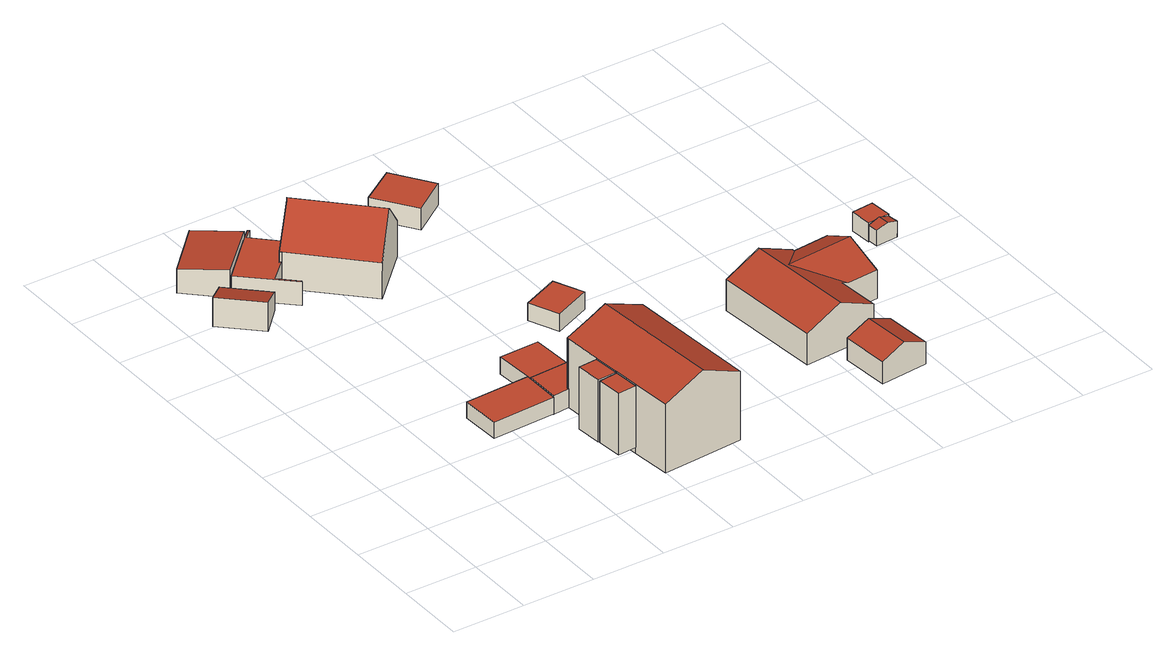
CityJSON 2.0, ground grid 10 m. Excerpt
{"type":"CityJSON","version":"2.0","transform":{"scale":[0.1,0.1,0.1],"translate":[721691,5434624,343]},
"CityObjects":{
"building1":{"type":"Building","attributes":{"Gemeindeschluessel":"09375181","HoeheDach":"350.909","HoeheGrund":"346.780","Methode":"1000","NiedrigsteTraufeDesGebaeudes":"349.409","Geometrietyp2DReferenz":"3000","measuredHeight":4.13,"function":"31001_2000","roofType":"2100"},"geometry":[{"type":"Solid","lod":"2","boundaries":[[[[0,1,2,3]],[[4,1,0,5]],[[6,3,2,7]],[[7,2,1,4]],[[6,7,4,5]],[[5,0,3,6]]]],"semantics":{"surfaces":[{"type":"RoofSurface","Dachneigung":"71.931","Dachorientierung":"43.834","Flaeche":"32.192","Z_MAX":"4.129","Z_MAX_ASL":"350.909","Z_MIN":"2.629","Z_MIN_ASL":"349.409"},{"type":"WallSurface","Flaeche":"15.508","Z_MAX":"4.127","Z_MAX_ASL":"350.907","Z_MIN":"0.000","Z_MIN_ASL":"346.780"},{"type":"WallSurface","Flaeche":"15.537","Z_MAX":"4.129","Z_MAX_ASL":"350.909","Z_MIN":"0.000","Z_MIN_ASL":"346.780"},{"type":"WallSurface","Flaeche":"17.521","Z_MAX":"2.629","Z_MAX_ASL":"349.409","Z_MIN":"0.000","Z_MIN_ASL":"346.780"},{"type":"GroundSurface","Flaeche":"30.604","Z_MAX":"0.000","Z_MAX_ASL":"346.780","Z_MIN":"0.000","Z_MIN_ASL":"346.780"},{"type":"WallSurface","Flaeche":"27.482","Z_MAX":"4.129","Z_MAX_ASL":"350.909","Z_MIN":"0.000","Z_MIN_ASL":"346.780"}],"values":[[0,1,2,3,4,5]]}}]},
"building2":{"type":"Building","attributes":{"Gemeindeschluessel":"09375181","HoeheDach":"348.485","HoeheGrund":"346.160","Methode":"1000","NiedrigsteTraufeDesGebaeudes":"348.485","Geometrietyp2DReferenz":"3000","measuredHeight":2.33,"function":"31001_2000","roofType":"1000","storeysAboveGround":1},"geometry":[{"type":"Solid","lod":"2","boundaries":[[[[8,9,10,11]],[[12,13,11,10]],[[8,11,13,14,15,16]],[[9,8,16,17]],[[10,9,17,18,19,12]],[[18,15,14,19]],[[17,16,15,18]],[[19,14,13,12]]]],"semantics":{"surfaces":[{"type":"WallSurface","Flaeche":"20.930","Z_MAX":"2.325","Z_MAX_ASL":"348.485","Z_MIN":"0.000","Z_MIN_ASL":"346.160"},{"type":"WallSurface","Flaeche":"12.838","Z_MAX":"2.325","Z_MAX_ASL":"348.485","Z_MIN":"0.000","Z_MIN_ASL":"346.160"},{"type":"RoofSurface","Dachneigung":"90.000","Dachorientierung":"-1.000","Flaeche":"49.182","Z_MAX":"2.325","Z_MAX_ASL":"348.485","Z_MIN":"2.325","Z_MIN_ASL":"348.485"},{"type":"WallSurface","Flaeche":"1.304","Z_MAX":"2.325","Z_MAX_ASL":"348.485","Z_MIN":"0.000","Z_MIN_ASL":"346.160"},{"type":"GroundSurface","Flaeche":"49.182","Z_MAX":"0.000","Z_MAX_ASL":"346.160","Z_MIN":"0.000","Z_MIN_ASL":"346.160"},{"type":"WallSurface","Flaeche":"0.302","Z_MAX":"2.325","Z_MAX_ASL":"348.485","Z_MIN":"0.000","Z_MIN_ASL":"346.160"},{"type":"WallSurface","Flaeche":"11.235","Z_MAX":"2.325","Z_MAX_ASL":"348.485","Z_MIN":"0.000","Z_MIN_ASL":"346.160"},{"type":"WallSurface","Flaeche":"20.511","Z_MAX":"2.325","Z_MAX_ASL":"348.485","Z_MIN":"0.000","Z_MIN_ASL":"346.160"}],"values":[[0,1,2,3,4,5,6,7]]}}]},
"building3":{"type":"Building","attributes":{"Gemeindeschluessel":"09375181","HoeheDach":"351.035","HoeheGrund":"347.010","Methode":"2000","NiedrigsteTraufeDesGebaeudes":"350.432","Geometrietyp2DReferenz":"3000","measuredHeight":4.03,"function":"31001_2000","roofType":"1000"},"geometry":[{"type":"Solid","lod":"2","boundaries":[[[[20,21,22,23]],[[22,21,24,25]],[[26,25,24,27]],[[27,24,21,20]],[[23,22,25,26]],[[26,27,20,23]]]],"semantics":{"surfaces":[{"type":"WallSurface","Flaeche":"33.881","Z_MAX":"4.025","Z_MAX_ASL":"351.035","Z_MIN":"0.000","Z_MIN_ASL":"347.010"},{"type":"RoofSurface","Dachneigung":"84.749","Dachorientierung":"315.466","Flaeche":"55.092","Z_MAX":"4.025","Z_MAX_ASL":"351.035","Z_MIN":"3.422","Z_MIN_ASL":"350.432"},{"type":"WallSurface","Flaeche":"28.725","Z_MAX":"3.428","Z_MAX_ASL":"350.438","Z_MIN":"0.000","Z_MIN_ASL":"347.010"},{"type":"WallSurface","Flaeche":"24.448","Z_MAX":"4.025","Z_MAX_ASL":"351.035","Z_MIN":"0.000","Z_MIN_ASL":"347.010"},{"type":"WallSurface","Flaeche":"24.205","Z_MAX":"4.025","Z_MAX_ASL":"351.035","Z_MIN":"0.000","Z_MIN_ASL":"347.010"},{"type":"GroundSurface","Flaeche":"54.861","Z_MAX":"0.000","Z_MAX_ASL":"347.010","Z_MIN":"0.000","Z_MIN_ASL":"347.010"}],"values":[[0,1,2,3,4,5]]}}]},
"building4":{"type":"Building","attributes":{"Gemeindeschluessel":"09375181","HoeheDach":"355.640","HoeheGrund":"346.918","Methode":"2000","NiedrigsteTraufeDesGebaeudes":"355.640","Geometrietyp2DReferenz":"3000","measuredHeight":8.72,"function":"51009_1610","roofType":"1000"},"geometry":[{"type":"Solid","lod":"2","boundaries":[[[[28,29,30,31]],[[32,33,30,29]],[[34,33,32,35]],[[35,32,29,28]],[[31,30,33,34]],[[28,31,34,35]]]],"semantics":{"surfaces":[{"type":"WallSurface","Flaeche":"22.758","Z_MAX":"8.722","Z_MAX_ASL":"355.640","Z_MIN":"0.000","Z_MIN_ASL":"346.918"},{"type":"RoofSurface","Dachneigung":"90.000","Dachorientierung":"-1.000","Flaeche":"9.262","Z_MAX":"8.722","Z_MAX_ASL":"355.640","Z_MIN":"8.722","Z_MIN_ASL":"355.640"},{"type":"WallSurface","Flaeche":"22.664","Z_MAX":"8.722","Z_MAX_ASL":"355.640","Z_MIN":"0.000","Z_MIN_ASL":"346.918"},{"type":"WallSurface","Flaeche":"30.987","Z_MAX":"8.722","Z_MAX_ASL":"355.640","Z_MIN":"0.000","Z_MIN_ASL":"346.918"},{"type":"WallSurface","Flaeche":"31.066","Z_MAX":"8.722","Z_MAX_ASL":"355.640","Z_MIN":"0.000","Z_MIN_ASL":"346.918"},{"type":"GroundSurface","Flaeche":"9.262","Z_MAX":"0.000","Z_MAX_ASL":"346.918","Z_MIN":"0.000","Z_MIN_ASL":"346.918"}],"values":[[0,1,2,3,4,5]]}}]},
"building5":{"type":"Building","attributes":{"Gemeindeschluessel":"09375181","HoeheDach":"350.100","HoeheGrund":"346.780","Methode":"2000","NiedrigsteTraufeDesGebaeudes":"350.100","Geometrietyp2DReferenz":"3000","measuredHeight":3.32,"function":"31001_2000","roofType":"1000"},"geometry":[{"type":"Solid","lod":"2","boundaries":[[[[36,37,38,39]],[[40,41,42,43]],[[43,42,44,45]],[[46,47,48,49]],[[50,39,38,51]],[[36,39,50,52,46,49,53,54,40,43,45]],[[46,52,55,47]],[[49,48,56,53]],[[38,37,44,42,41,57,56,48,47,55,51]],[[54,57,41,40]],[[36,45,44,37]],[[50,51,55,52]],[[54,53,56,57]]]],"semantics":{"surfaces":[{"type":"WallSurface","Flaeche":"0.940","Z_MAX":"3.320","Z_MAX_ASL":"350.100","Z_MIN":"0.000","Z_MIN_ASL":"346.780"},{"type":"WallSurface","Flaeche":"0.965","Z_MAX":"3.320","Z_MAX_ASL":"350.100","Z_MIN":"0.000","Z_MIN_ASL":"346.780"},{"type":"WallSurface","Flaeche":"12.014","Z_MAX":"3.320","Z_MAX_ASL":"350.100","Z_MIN":"0.000","Z_MIN_ASL":"346.780"},{"type":"WallSurface","Flaeche":"0.944","Z_MAX":"3.320","Z_MAX_ASL":"350.100","Z_MIN":"0.000","Z_MIN_ASL":"346.780"},{"type":"WallSurface","Flaeche":"28.131","Z_MAX":"3.320","Z_MAX_ASL":"350.100","Z_MIN":"0.000","Z_MIN_ASL":"346.780"},{"type":"GroundSurface","Flaeche":"44.742","Z_MAX":"0.000","Z_MAX_ASL":"346.780","Z_MIN":"0.000","Z_MIN_ASL":"346.780"},{"type":"WallSurface","Flaeche":"5.433","Z_MAX":"3.320","Z_MAX_ASL":"350.100","Z_MIN":"0.000","Z_MIN_ASL":"346.780"},{"type":"WallSurface","Flaeche":"4.984","Z_MAX":"3.320","Z_MAX_ASL":"350.100","Z_MIN":"0.000","Z_MIN_ASL":"346.780"},{"type":"RoofSurface","Dachneigung":"90.000","Dachorientierung":"-1.000","Flaeche":"44.742","Z_MAX":"3.320","Z_MAX_ASL":"350.100","Z_MIN":"3.320","Z_MIN_ASL":"350.100"},{"type":"WallSurface","Flaeche":"14.783","Z_MAX":"3.320","Z_MAX_ASL":"350.100","Z_MIN":"0.000","Z_MIN_ASL":"346.780"},{"type":"WallSurface","Flaeche":"10.615","Z_MAX":"3.320","Z_MAX_ASL":"350.100","Z_MIN":"0.000","Z_MIN_ASL":"346.780"},{"type":"WallSurface","Flaeche":"27.965","Z_MAX":"3.320","Z_MAX_ASL":"350.100","Z_MIN":"0.000","Z_MIN_ASL":"346.780"},{"type":"WallSurface","Flaeche":"15.656","Z_MAX":"3.320","Z_MAX_ASL":"350.100","Z_MIN":"0.000","Z_MIN_ASL":"346.780"}],"values":[[0,1,2,3,4,5,6,7,8,9,10,11,12]]}}]},
"building6":{"type":"Building","attributes":{"Gemeindeschluessel":"09375181","HoeheDach":"355.643","HoeheGrund":"346.761","Methode":"2000","NiedrigsteTraufeDesGebaeudes":"355.643","Geometrietyp2DReferenz":"3000","measuredHeight":8.88,"function":"51009_1610","roofType":"1000"},"geometry":[{"type":"Solid","lod":"2","boundaries":[[[[58,59,60,61]],[[61,60,62,63]],[[64,65,59,58]],[[61,63,64,58]],[[59,65,62,60]],[[63,62,65,64]]]],"semantics":{"surfaces":[{"type":"WallSurface","Flaeche":"31.548","Z_MAX":"8.882","Z_MAX_ASL":"355.643","Z_MIN":"0.000","Z_MIN_ASL":"346.761"},{"type":"WallSurface","Flaeche":"23.176","Z_MAX":"8.882","Z_MAX_ASL":"355.643","Z_MIN":"0.000","Z_MIN_ASL":"346.761"},{"type":"GroundSurface","Flaeche":"9.268","Z_MAX":"0.000","Z_MAX_ASL":"346.761","Z_MIN":"0.000","Z_MIN_ASL":"346.761"},{"type":"RoofSurface","Dachneigung":"90.000","Dachorientierung":"-1.000","Flaeche":"9.268","Z_MAX":"8.882","Z_MAX_ASL":"355.643","Z_MIN":"8.882","Z_MIN_ASL":"355.643"}],"values":[[0,1,1,2,3,0]]}}]},
"building7":{"type":"Building","attributes":{"Gemeindeschluessel":"09375181","HoeheDach":"348.733","HoeheGrund":"346.140","Methode":"1000","NiedrigsteTraufeDesGebaeudes":"348.733","Geometrietyp2DReferenz":"3000","measuredHeight":2.59,"function":"31001_2000","roofType":"1000","storeysAboveGround":1},"geometry":[{"type":"Solid","lod":"2","boundaries":[[[[66,67,68,69]],[[70,71,72,73]],[[74,70,73,66,69,75]],[[70,74,76,71]],[[76,77,68,67,72,71]],[[74,75,77,76]],[[66,73,72,67]],[[75,69,68,77]]]],"semantics":{"surfaces":[{"type":"WallSurface","Flaeche":"14.446","Z_MAX":"2.593","Z_MAX_ASL":"348.733","Z_MIN":"0.000","Z_MIN_ASL":"346.140"},{"type":"WallSurface","Flaeche":"5.890","Z_MAX":"2.593","Z_MAX_ASL":"348.733","Z_MIN":"0.000","Z_MIN_ASL":"346.140"},{"type":"GroundSurface","Flaeche":"25.669","Z_MAX":"0.000","Z_MAX_ASL":"346.140","Z_MIN":"0.000","Z_MIN_ASL":"346.140"},{"type":"WallSurface","Flaeche":"0.806","Z_MAX":"2.593","Z_MAX_ASL":"348.733","Z_MIN":"0.000","Z_MIN_ASL":"346.140"},{"type":"RoofSurface","Dachneigung":"90.000","Dachorientierung":"-1.000","Flaeche":"25.669","Z_MAX":"2.593","Z_MAX_ASL":"348.733","Z_MIN":"2.593","Z_MIN_ASL":"348.733"},{"type":"WallSurface","Flaeche":"9.006","Z_MAX":"2.593","Z_MAX_ASL":"348.733","Z_MIN":"0.000","Z_MIN_ASL":"346.140"},{"type":"WallSurface","Flaeche":"12.530","Z_MAX":"2.593","Z_MAX_ASL":"348.733","Z_MIN":"0.000","Z_MIN_ASL":"346.140"},{"type":"WallSurface","Flaeche":"11.178","Z_MAX":"2.593","Z_MAX_ASL":"348.733","Z_MIN":"0.000","Z_MIN_ASL":"346.140"}],"values":[[0,1,2,3,4,5,6,7]]}}]},
"building8":{"type":"Building","attributes":{"Gemeindeschluessel":"09375181","HoeheDach":"348.474","HoeheGrund":"346.080","Methode":"1000","NiedrigsteTraufeDesGebaeudes":"348.474","Geometrietyp2DReferenz":"3000","measuredHeight":2.39,"function":"31001_2000","roofType":"1000","storeysAboveGround":1},"geometry":[{"type":"Solid","lod":"2","boundaries":[[[[69,78,16,66]],[[79,8,80,81]],[[66,79,81,82,69]],[[78,83,80,8,16]],[[82,83,78,69]],[[81,80,83,82]],[[66,16,8,79]]]],"semantics":{"surfaces":[{"type":"WallSurface","Flaeche":"13.338","Z_MAX":"2.394","Z_MAX_ASL":"348.474","Z_MIN":"0.000","Z_MIN_ASL":"346.080"},{"type":"WallSurface","Flaeche":"12.715","Z_MAX":"2.394","Z_MAX_ASL":"348.474","Z_MIN":"0.000","Z_MIN_ASL":"346.080"},{"type":"GroundSurface","Flaeche":"32.562","Z_MAX":"0.000","Z_MAX_ASL":"346.080","Z_MIN":"0.000","Z_MIN_ASL":"346.080"},{"type":"RoofSurface","Dachneigung":"90.000","Dachorientierung":"-1.000","Flaeche":"32.562","Z_MAX":"2.394","Z_MAX_ASL":"348.474","Z_MIN":"2.394","Z_MIN_ASL":"348.474"},{"type":"WallSurface","Flaeche":"14.105","Z_MAX":"2.394","Z_MAX_ASL":"348.474","Z_MIN":"0.000","Z_MIN_ASL":"346.080"},{"type":"WallSurface","Flaeche":"13.218","Z_MAX":"2.394","Z_MAX_ASL":"348.474","Z_MIN":"0.000","Z_MIN_ASL":"346.080"},{"type":"WallSurface","Flaeche":"1.343","Z_MAX":"2.394","Z_MAX_ASL":"348.474","Z_MIN":"0.000","Z_MIN_ASL":"346.080"}],"values":[[0,1,2,3,4,5,6]]}}]},
"building9":{"type":"Building","attributes":{"Gemeindeschluessel":"09375181","HoeheDach":"358.304","HoeheGrund":"346.050","Methode":"1000","NiedrigsteTraufeDesGebaeudes":"355.767","Geometrietyp2DReferenz":"3000","measuredHeight":12.25,"function":"31001_1000","roofType":"3100","storeysAboveGround":3},"address":[{"Country":"Germany","Locality":"Pettendorf","ThoroughfareName":"Am Hüpberg 2"}],"geometry":[{"type":"Solid","lod":"2","boundaries":[[[[75,84,85,86]],[[87,88,89,90,91,92]],[[92,91,93,94]],[[95,96,97,98]],[[74,99,84,75]],[[87,92,94,95,98,100,70,74,75,86,101,102,88]],[[94,93,96,95]],[[100,103,104,70]],[[86,85,105,101]],[[89,106,105,85,90]],[[104,103,97,96,93,91,90,85,84,99]],[[102,106,89,88]],[[98,97,103,100]],[[70,104,99,74]],[[101,105,106,102]]]],"semantics":{"surfaces":[{"type":"WallSurface","Flaeche":"26.479","Z_MAX":"12.252","Z_MAX_ASL":"358.302","Z_MIN":"0.000","Z_MIN_ASL":"346.050"},{"type":"WallSurface","Flaeche":"125.315","Z_MAX":"12.254","Z_MAX_ASL":"358.304","Z_MIN":"0.000","Z_MIN_ASL":"346.050"},{"type":"WallSurface","Flaeche":"53.501","Z_MAX":"9.736","Z_MAX_ASL":"355.786","Z_MIN":"0.000","Z_MIN_ASL":"346.050"},{"type":"WallSurface","Flaeche":"2.819","Z_MAX":"9.728","Z_MAX_ASL":"355.778","Z_MIN":"0.000","Z_MIN_ASL":"346.050"},{"type":"WallSurface","Flaeche":"36.420","Z_MAX":"11.255","Z_MAX_ASL":"357.305","Z_MIN":"0.000","Z_MIN_ASL":"346.050"},{"type":"GroundSurface","Flaeche":"210.318","Z_MAX":"0.000","Z_MAX_ASL":"346.050","Z_MIN":"0.000","Z_MIN_ASL":"346.050"},{"type":"WallSurface","Flaeche":"34.573","Z_MAX":"9.729","Z_MAX_ASL":"355.779","Z_MIN":"0.000","Z_MIN_ASL":"346.050"},{"type":"WallSurface","Flaeche":"50.513","Z_MAX":"9.725","Z_MAX_ASL":"355.775","Z_MIN":"0.000","Z_MIN_ASL":"346.050"},{"type":"WallSurface","Flaeche":"62.810","Z_MAX":"12.252","Z_MAX_ASL":"358.302","Z_MIN":"0.000","Z_MIN_ASL":"346.050"},{"type":"RoofSurface","Dachneigung":"66.136","Dachorientierung":"85.382","Flaeche":"115.117","Z_MAX":"12.254","Z_MAX_ASL":"358.304","Z_MIN":"9.723","Z_MIN_ASL":"355.773"},{"type":"RoofSurface","Dachneigung":"66.127","Dachorientierung":"265.394","Flaeche":"114.874","Z_MAX":"12.254","Z_MAX_ASL":"358.304","Z_MIN":"9.717","Z_MIN_ASL":"355.767"},{"type":"WallSurface","Flaeche":"89.551","Z_MAX":"9.725","Z_MAX_ASL":"355.775","Z_MIN":"0.000","Z_MIN_ASL":"346.050"},{"type":"WallSurface","Flaeche":"34.567","Z_MAX":"9.728","Z_MAX_ASL":"355.778","Z_MIN":"0.000","Z_MIN_ASL":"346.050"},{"type":"WallSurface","Flaeche":"3.020","Z_MAX":"9.718","Z_MAX_ASL":"355.768","Z_MIN":"0.000","Z_MIN_ASL":"346.050"},{"type":"WallSurface","Flaeche":"89.560","Z_MAX":"9.725","Z_MAX_ASL":"355.775","Z_MIN":"0.000","Z_MIN_ASL":"346.050"}],"values":[[0,1,2,3,4,5,6,7,8,9,10,11,12,13,14]]}}]},
"building10":{"type":"Building","attributes":{"Gemeindeschluessel":"09375181","HoeheDach":"356.176","HoeheGrund":"346.370","Methode":"1000","NiedrigsteTraufeDesGebaeudes":"351.513","Geometrietyp2DReferenz":"3000","measuredHeight":9.81,"function":"31001_1000","roofType":"3100"},"address":[{"Country":"Germany","Locality":"Pettendorf","ThoroughfareName":"Am Hüpberg 4"}],"geometry":[{"type":"Solid","lod":"2","boundaries":[[[[107,108,109,110]],[[110,109,111,112,113]],[[114,115,112,111]],[[116,117,114,111,109,108]],[[118,116,108,107]],[[113,112,115,119]],[[120,117,116,118]],[[119,115,114,117,120]],[[110,113,119,120,118,107]]]],"semantics":{"surfaces":[{"type":"WallSurface","Flaeche":"32.890","Z_MAX":"9.619","Z_MAX_ASL":"355.989","Z_MIN":"0.000","Z_MIN_ASL":"346.370"},{"type":"WallSurface","Flaeche":"36.553","Z_MAX":"9.806","Z_MAX_ASL":"356.176","Z_MIN":"0.000","Z_MIN_ASL":"346.370"},{"type":"RoofSurface","Dachneigung":"44.915","Dachorientierung":"45.364","Flaeche":"81.213","Z_MAX":"9.806","Z_MAX_ASL":"356.176","Z_MIN":"5.143","Z_MIN_ASL":"351.513"},{"type":"RoofSurface","Dachneigung":"44.920","Dachorientierung":"225.368","Flaeche":"81.179","Z_MAX":"9.806","Z_MAX_ASL":"356.176","Z_MIN":"5.154","Z_MIN_ASL":"351.524"},{"type":"WallSurface","Flaeche":"1.499","Z_MAX":"5.160","Z_MAX_ASL":"351.530","Z_MIN":"0.000","Z_MIN_ASL":"346.370"},{"type":"WallSurface","Flaeche":"63.686","Z_MAX":"5.164","Z_MAX_ASL":"351.534","Z_MIN":"0.000","Z_MIN_ASL":"346.370"},{"type":"WallSurface","Flaeche":"62.259","Z_MAX":"5.160","Z_MAX_ASL":"351.530","Z_MIN":"0.000","Z_MIN_ASL":"346.370"},{"type":"WallSurface","Flaeche":"69.345","Z_MAX":"9.806","Z_MAX_ASL":"356.176","Z_MIN":"0.000","Z_MIN_ASL":"346.370"},{"type":"GroundSurface","Flaeche":"114.665","Z_MAX":"0.000","Z_MAX_ASL":"346.370","Z_MIN":"0.000","Z_MIN_ASL":"346.370"}],"values":[[0,1,2,3,4,5,6,7,8]]}}]},
"building11":{"type":"Building","attributes":{"Gemeindeschluessel":"09375181","HoeheDach":"348.325","HoeheGrund":"345.820","Methode":"1000","NiedrigsteTraufeDesGebaeudes":"348.325","Geometrietyp2DReferenz":"3000","measuredHeight":2.5,"function":"51009_1610","roofType":"1000"},"geometry":[{"type":"Solid","lod":"2","boundaries":[[[[121,122,123,124]],[[125,126,127,128]],[[124,125,128,121]],[[124,123,126,125]],[[128,127,122,121]],[[122,127,126,123]]]],"semantics":{"surfaces":[{"type":"WallSurface","Flaeche":"11.122","Z_MAX":"2.505","Z_MAX_ASL":"348.325","Z_MIN":"0.000","Z_MIN_ASL":"345.820"},{"type":"WallSurface","Flaeche":"11.050","Z_MAX":"2.505","Z_MAX_ASL":"348.325","Z_MIN":"0.000","Z_MIN_ASL":"345.820"},{"type":"GroundSurface","Flaeche":"24.542","Z_MAX":"0.000","Z_MAX_ASL":"345.820","Z_MIN":"0.000","Z_MIN_ASL":"345.820"},{"type":"WallSurface","Flaeche":"13.877","Z_MAX":"2.505","Z_MAX_ASL":"348.325","Z_MIN":"0.000","Z_MIN_ASL":"345.820"},{"type":"WallSurface","Flaeche":"13.906","Z_MAX":"2.505","Z_MAX_ASL":"348.325","Z_MIN":"0.000","Z_MIN_ASL":"345.820"},{"type":"RoofSurface","Dachneigung":"90.000","Dachorientierung":"-1.000","Flaeche":"24.542","Z_MAX":"2.505","Z_MAX_ASL":"348.325","Z_MIN":"2.505","Z_MIN_ASL":"348.325"}],"values":[[0,1,2,3,4,5]]}}]},
"building12":{"type":"Building","attributes":{"Gemeindeschluessel":"09375181","HoeheDach":"348.843","HoeheGrund":"345.770","Methode":"1000","NiedrigsteTraufeDesGebaeudes":"348.843","Geometrietyp2DReferenz":"3000","measuredHeight":3.07,"function":"51009_1610","roofType":"1000"},"geometry":[{"type":"Solid","lod":"2","boundaries":[[[[129,130,131,132]],[[133,134,135,136]],[[135,134,131,130]],[[136,135,130,129]],[[129,132,133,136]],[[132,131,134,133]]]],"semantics":{"surfaces":[{"type":"WallSurface","Flaeche":"17.558","Z_MAX":"3.073","Z_MAX_ASL":"348.843","Z_MIN":"0.000","Z_MIN_ASL":"345.770"},{"type":"WallSurface","Flaeche":"17.548","Z_MAX":"3.073","Z_MAX_ASL":"348.843","Z_MIN":"0.000","Z_MIN_ASL":"345.770"},{"type":"RoofSurface","Dachneigung":"90.000","Dachorientierung":"-1.000","Flaeche":"37.739","Z_MAX":"3.073","Z_MAX_ASL":"348.843","Z_MIN":"3.073","Z_MIN_ASL":"348.843"},{"type":"WallSurface","Flaeche":"20.323","Z_MAX":"3.073","Z_MAX_ASL":"348.843","Z_MIN":"0.000","Z_MIN_ASL":"345.770"},{"type":"GroundSurface","Flaeche":"37.739","Z_MAX":"0.000","Z_MAX_ASL":"345.770","Z_MIN":"0.000","Z_MIN_ASL":"345.770"},{"type":"WallSurface","Flaeche":"20.283","Z_MAX":"3.073","Z_MAX_ASL":"348.843","Z_MIN":"0.000","Z_MIN_ASL":"345.770"}],"values":[[0,1,2,3,4,5]]}}]},
"building13":{"type":"Building","attributes":{"Gemeindeschluessel":"09375181","HoeheDach":"350.506","HoeheGrund":"346.030","Methode":"1000","NiedrigsteTraufeDesGebaeudes":"349.066","Geometrietyp2DReferenz":"3000","measuredHeight":4.48,"function":"31001_2000","roofType":"3100"},"geometry":[{"type":"Solid","lod":"2","boundaries":[[[[137,138,139,140]],[[141,140,139,142,143]],[[138,144,142,139]],[[141,143,145,146]],[[145,144,138,137,146]],[[146,137,140,141]],[[143,142,144,145]]]],"semantics":{"surfaces":[{"type":"RoofSurface","Dachneigung":"66.337","Dachorientierung":"264.598","Flaeche":"23.533","Z_MAX":"4.476","Z_MAX_ASL":"350.506","Z_MIN":"3.036","Z_MIN_ASL":"349.066"},{"type":"WallSurface","Flaeche":"24.686","Z_MAX":"4.476","Z_MAX_ASL":"350.506","Z_MIN":"0.000","Z_MIN_ASL":"346.030"},{"type":"RoofSurface","Dachneigung":"66.337","Dachorientierung":"84.598","Flaeche":"23.533","Z_MAX":"4.476","Z_MAX_ASL":"350.506","Z_MIN":"3.036","Z_MIN_ASL":"349.066"},{"type":"GroundSurface","Flaeche":"43.109","Z_MAX":"0.000","Z_MAX_ASL":"346.030","Z_MIN":"0.000","Z_MIN_ASL":"346.030"},{"type":"WallSurface","Flaeche":"19.914","Z_MAX":"3.036","Z_MAX_ASL":"349.066","Z_MIN":"0.000","Z_MIN_ASL":"346.030"}],"values":[[0,1,2,3,1,4,4]]}}]},
"building14":{"type":"Building","attributes":{"Gemeindeschluessel":"09375181","HoeheDach":"351.960","HoeheGrund":"345.310","Methode":"2000","NiedrigsteTraufeDesGebaeudes":"349.302","Geometrietyp2DReferenz":"3000","measuredHeight":6.65,"function":"31001_1000","roofType":"3100"},"address":[{"Country":"Germany","Locality":"Pettendorf","ThoroughfareName":"Am Hüpberg 5"}],"geometry":[{"type":"Solid","lod":"2","boundaries":[[[[147,148,149,150,151]],[[152,153,154,155,156,157,148,147]],[[149,148,157,158,159]],[[160,161,156,155,162]],[[163,164,152,147,151]],[[154,153,165,166,167]],[[162,155,154,167]],[[166,160,162,167]],[[168,163,151,150]],[[166,165,164,163,168,159,158,161,160]],[[156,161,158,157]],[[164,165,153,152]],[[168,150,149,159]]]],"semantics":{"surfaces":[{"type":"WallSurface","Flaeche":"47.200","Z_MAX":"6.270","Z_MAX_ASL":"351.580","Z_MIN":"0.000","Z_MIN_ASL":"345.310"},{"type":"GroundSurface","Flaeche":"201.972","Z_MAX":"0.000","Z_MAX_ASL":"345.310","Z_MIN":"0.000","Z_MIN_ASL":"345.310"},{"type":"WallSurface","Flaeche":"22.730","Z_MAX":"4.397","Z_MAX_ASL":"349.707","Z_MIN":"0.000","Z_MIN_ASL":"345.310"},{"type":"WallSurface","Flaeche":"56.236","Z_MAX":"6.650","Z_MAX_ASL":"351.960","Z_MIN":"0.000","Z_MIN_ASL":"345.310"},{"type":"WallSurface","Flaeche":"21.184","Z_MAX":"4.398","Z_MAX_ASL":"349.708","Z_MIN":"0.000","Z_MIN_ASL":"345.310"},{"type":"WallSurface","Flaeche":"56.271","Z_MAX":"6.650","Z_MAX_ASL":"351.960","Z_MIN":"0.000","Z_MIN_ASL":"345.310"},{"type":"WallSurface","Flaeche":"66.729","Z_MAX":"4.399","Z_MAX_ASL":"349.709","Z_MIN":"0.000","Z_MIN_ASL":"345.310"},{"type":"RoofSurface","Dachneigung":"66.134","Dachorientierung":"264.939","Flaeche":"84.392","Z_MAX":"6.650","Z_MAX_ASL":"351.960","Z_MIN":"4.399","Z_MIN_ASL":"349.709"},{"type":"RoofSurface","Dachneigung":"65.044","Dachorientierung":"174.847","Flaeche":"37.289","Z_MAX":"6.270","Z_MAX_ASL":"351.580","Z_MIN":"3.992","Z_MIN_ASL":"349.302"},{"type":"RoofSurface","Dachneigung":"66.126","Dachorientierung":"84.939","Flaeche":"66.271","Z_MAX":"6.650","Z_MAX_ASL":"351.960","Z_MIN":"3.998","Z_MIN_ASL":"349.308"},{"type":"WallSurface","Flaeche":"1.058","Z_MAX":"4.397","Z_MAX_ASL":"349.707","Z_MIN":"0.000","Z_MIN_ASL":"345.310"},{"type":"WallSurface","Flaeche":"25.830","Z_MAX":"4.398","Z_MAX_ASL":"349.708","Z_MIN":"0.000","Z_MIN_ASL":"345.310"},{"type":"RoofSurface","Dachneigung":"65.047","Dachorientierung":"354.842","Flaeche":"33.515","Z_MAX":"6.270","Z_MAX_ASL":"351.580","Z_MIN":"4.329","Z_MIN_ASL":"349.639"}],"values":[[0,1,2,3,4,5,6,7,8,9,10,11,12]]}}]},
"building15":{"type":"Building","attributes":{"Gemeindeschluessel":"09375181","HoeheDach":"346.486","HoeheGrund":"343.783","Methode":"2000","NiedrigsteTraufeDesGebaeudes":"346.032","Geometrietyp2DReferenz":"3000","measuredHeight":2.7,"function":"51009_1610","roofType":"3100"},"geometry":[{"type":"Solid","lod":"2","boundaries":[[[[169,170,171,172]],[[173,169,172,174]],[[170,175,176,171]],[[177,176,175,178]],[[174,172,171,176,177]],[[178,175,170,169,173]],[[174,177,178,173]]]],"semantics":{"surfaces":[{"type":"RoofSurface","Dachneigung":"73.453","Dachorientierung":"263.901","Flaeche":"2.401","Z_MAX":"2.703","Z_MAX_ASL":"346.486","Z_MIN":"2.249","Z_MIN_ASL":"346.032"},{"type":"WallSurface","Flaeche":"3.393","Z_MAX":"2.249","Z_MAX_ASL":"346.032","Z_MIN":"0.000","Z_MIN_ASL":"343.783"},{"type":"RoofSurface","Dachneigung":"73.455","Dachorientierung":"83.881","Flaeche":"2.393","Z_MAX":"2.703","Z_MAX_ASL":"346.486","Z_MIN":"2.249","Z_MIN_ASL":"346.032"},{"type":"WallSurface","Flaeche":"3.370","Z_MAX":"2.249","Z_MAX_ASL":"346.032","Z_MIN":"0.000","Z_MIN_ASL":"343.783"},{"type":"WallSurface","Flaeche":"7.566","Z_MAX":"2.703","Z_MAX_ASL":"346.486","Z_MIN":"0.000","Z_MIN_ASL":"343.783"},{"type":"WallSurface","Flaeche":"7.569","Z_MAX":"2.703","Z_MAX_ASL":"346.486","Z_MIN":"0.000","Z_MIN_ASL":"343.783"},{"type":"GroundSurface","Flaeche":"4.595","Z_MAX":"0.000","Z_MAX_ASL":"343.783","Z_MIN":"0.000","Z_MIN_ASL":"343.783"}],"values":[[0,1,2,3,4,5,6]]}}]},
"building16":{"type":"Building","attributes":{"Gemeindeschluessel":"09375181","HoeheDach":"346.278","HoeheGrund":"343.620","Methode":"3100","NiedrigsteTraufeDesGebaeudes":"346.278","Geometrietyp2DReferenz":"3000","measuredHeight":2.66,"function":"31001_2000","roofType":"1000"},"geometry":[{"type":"Solid","lod":"2","boundaries":[[[[179,180,181,182]],[[183,184,185,186]],[[185,184,181,180]],[[183,186,179,182]],[[186,185,180,179]],[[184,183,182,181]]]],"semantics":{"surfaces":[{"type":"GroundSurface","Flaeche":"9.363","Z_MAX":"0.000","Z_MAX_ASL":"343.620","Z_MIN":"0.000","Z_MIN_ASL":"343.620"},{"type":"RoofSurface","Dachneigung":"90.000","Dachorientierung":"-1.000","Flaeche":"9.363","Z_MAX":"2.658","Z_MAX_ASL":"346.278","Z_MIN":"2.658","Z_MIN_ASL":"346.278"},{"type":"WallSurface","Flaeche":"8.152","Z_MAX":"2.658","Z_MAX_ASL":"346.278","Z_MIN":"0.000","Z_MIN_ASL":"343.620"},{"type":"WallSurface","Flaeche":"8.125","Z_MAX":"2.658","Z_MAX_ASL":"346.278","Z_MIN":"0.000","Z_MIN_ASL":"343.620"},{"type":"WallSurface","Flaeche":"8.128","Z_MAX":"2.658","Z_MAX_ASL":"346.278","Z_MIN":"0.000","Z_MIN_ASL":"343.620"}],"values":[[0,1,2,3,4,4]]}}]}
},
"vertices":[
[56,516,79],[88,549,64],[40,595,64],[8,562,79],[88,549,38],[56,516,38],[8,562,38],[40,595,38],
[240,242,55],[240,242,32],[150,238,32],[150,238,55],[152,183,32],[152,183,55],[240,187,55],[240,188,55],[240,236,55],[240,236,32],[240,188,32],[240,187,32],
[118,657,40],[118,657,80],[58,598,80],[58,598,40],[71,703,74],[12,643,74],[12,643,40],[71,703,40],
[244,97,39],[244,97,126],[270,100,126],[270,100,39],[247,62,126],[273,64,126],[273,64,39],[247,62,39],
[122,542,38],[122,542,71],[121,540,71],[121,540,38],[123,591,38],[123,591,71],[125,589,71],[125,589,38],[99,564,71],[99,564,38],[130,668,38],[130,668,71],[132,666,71],[132,666,38],[59,598,38],[59,598,71],[118,657,38],[121,656,38],[155,622,38],[118,657,71],[121,656,71],[155,622,71],
[244,100,38],[244,100,126],[241,136,126],[241,136,38],[267,138,126],[267,138,38],[270,102,38],[270,102,126],
[240,236,31],[240,236,57],[295,239,57],[295,239,31],[263,190,31],[263,190,57],[240,188,57],[240,188,31],[263,193,31],[297,195,31],[263,193,57],[297,195,57],
[295,239,55],[240,242,31],[237,295,55],[237,295,31],[292,297,31],[292,297,55],
[297,195,143],[320,197,153],[320,197,31],[335,14,31],[391,18,31],[391,18,128],[335,14,153],[278,9,128],[278,9,31],[273,64,128],[273,64,31],[270,100,31],[270,100,128],[270,102,128],[270,102,31],[263,193,128],[267,138,31],[377,202,31],[384,110,31],[267,138,128],[263,190,128],[377,202,128],[384,110,128],
[123,591,34],[123,591,85],[155,622,130],[155,622,34],[156,624,132],[189,656,85],[189,656,34],[243,536,132],[276,568,85],[125,589,85],[210,503,85],[125,589,34],[276,568,34],[210,503,34],
[349,334,28],[349,334,53],[331,375,53],[331,375,28],[382,397,28],[382,397,53],[400,357,53],[400,357,28],
[299,662,28],[299,662,58],[347,694,58],[347,694,28],[384,640,28],[384,640,58],[337,607,58],[337,607,28],
[599,24,61],[632,27,75],[626,93,75],[593,90,61],[593,90,30],[659,96,61],[659,96,30],[665,31,61],[665,31,30],[599,24,30],
[703,188,23],[694,279,23],[694,279,66],[698,237,86],[703,188,63],[650,184,23],[655,125,23],[554,116,23],[541,267,23],[642,276,23],[642,274,23],[642,274,67],[644,274,66],[591,272,90],[642,276,67],[541,267,67],[659,184,63],[650,184,67],[655,125,67],[605,121,90],[554,116,67],[604,228,86],
[779,300,30],[795,301,35],[793,316,35],[778,315,30],[779,300,8],[778,315,8],[810,303,30],[808,318,30],[808,318,8],[810,303,8],
[775,345,6],[805,348,6],[808,318,6],[778,315,6],[778,315,33],[808,318,33],[805,348,33],[775,345,33]
]}
